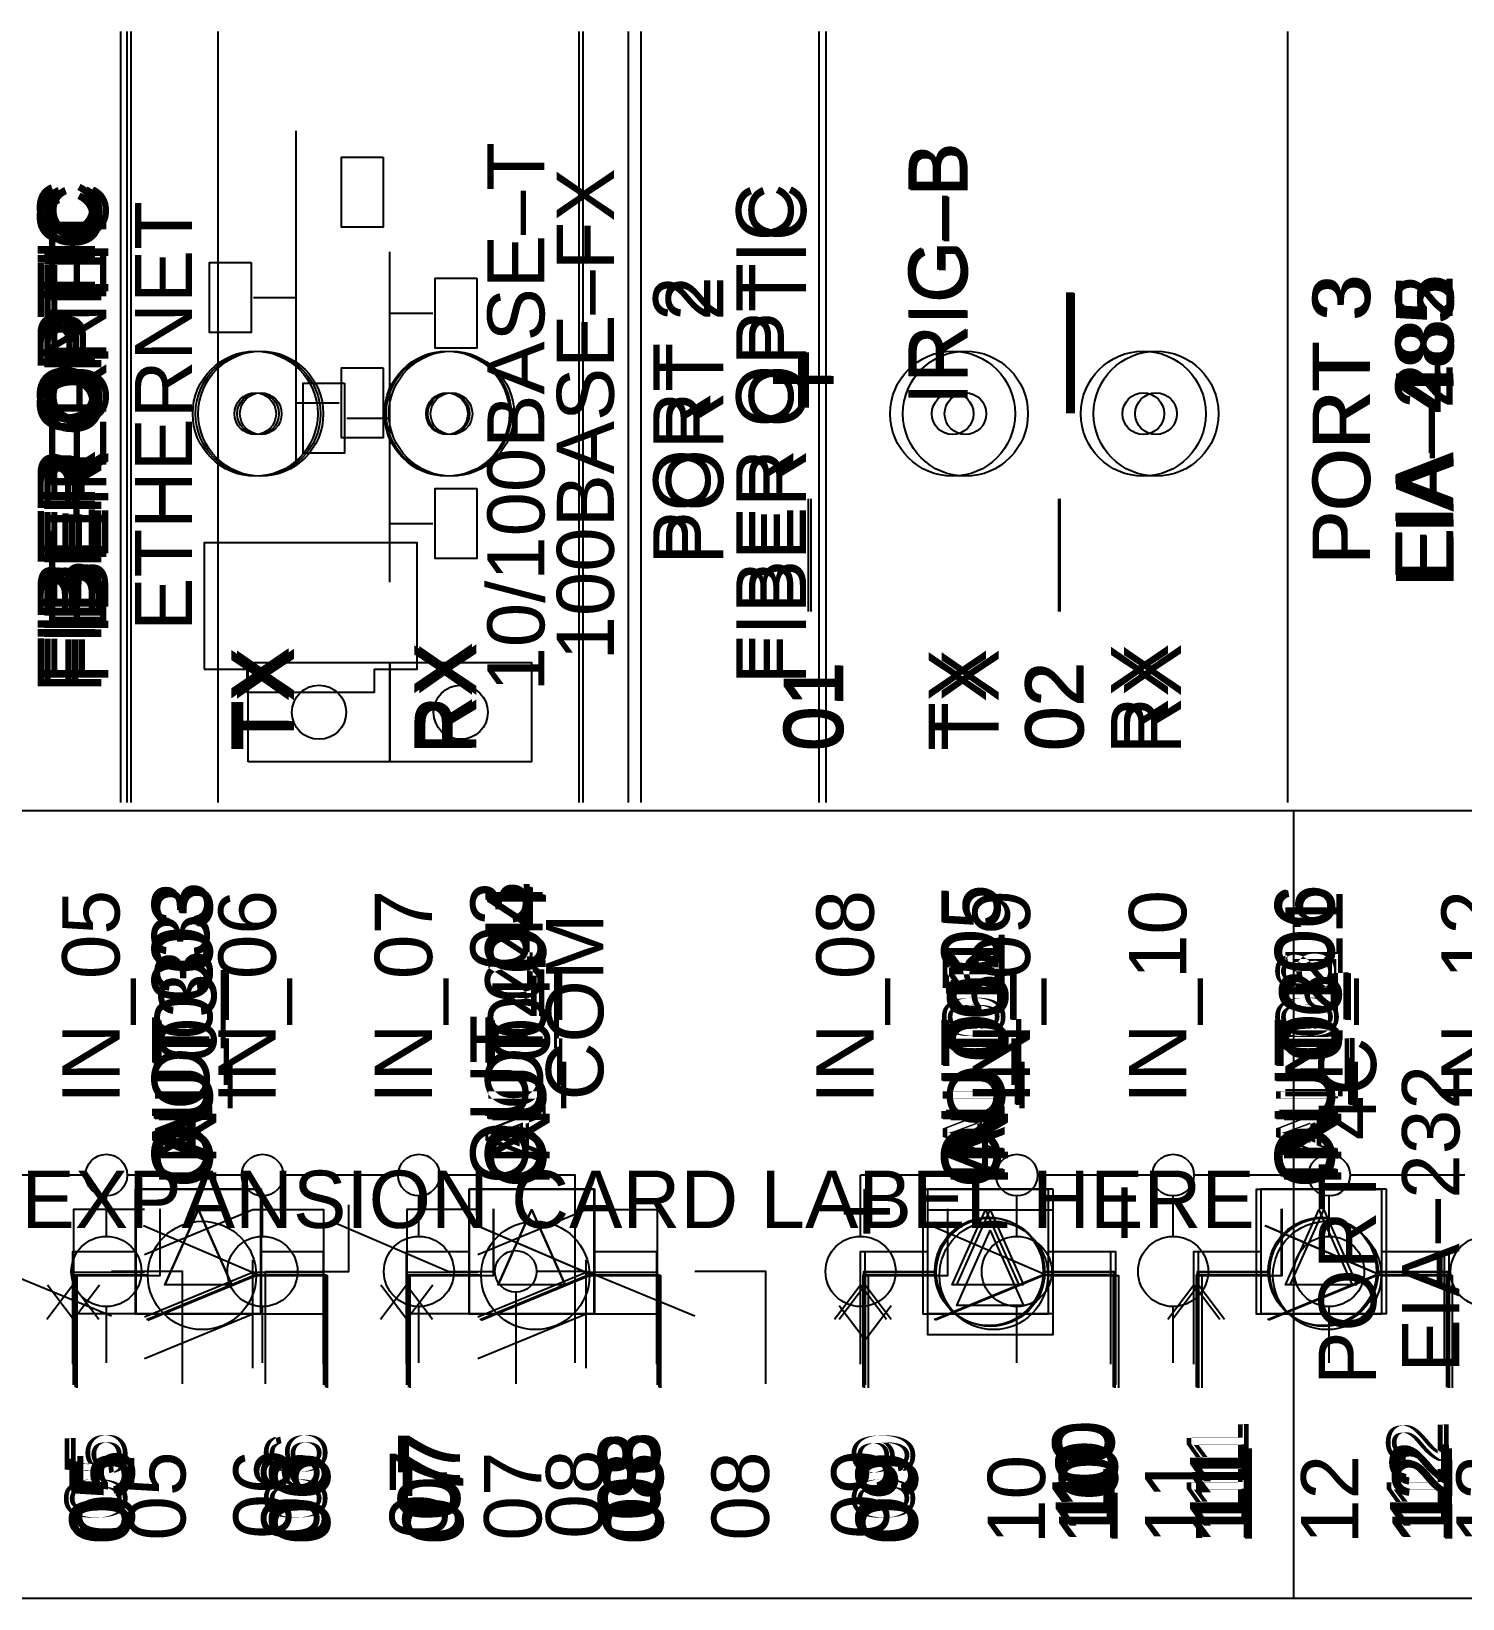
# Model space of a CAD drawing. Extents: x 0.5 to 35.5, y 0.5 to 23.5.
# Drawn here: x 23.239 to 24.956, y 9.678 to 11.558 of the extents above; entities that cross this region are included whole.
import ezdxf

# ---------------------------------------------------------------- set-up
doc = ezdxf.new("R2010")
doc.units = 0
doc.header["$MEASUREMENT"] = 0
for name, color, linetype in [('1_01__0-__NO_ETH__EIA-232', 7, 'CONTINUOUS'), ('1_02__1-__NO_ETH__EIA-485', 7, 'CONTINUOUS'), ('1_03__2-___1__10-100BASE-T', 7, 'CONTINUOUS'), ('1_04__3-___1__10-100BASE-T', 7, 'CONTINUOUS'), ('1_05__4-___1__100BASE-FX_M', 7, 'CONTINUOUS'), ('1_06__6-___2__10-100BASE-T', 7, 'CONTINUOUS'), ('1_07__8-___2__100BASE-FX_M', 7, 'CONTINUOUS'), ('2_01__0-__EMPTY', 7, 'CONTINUOUS'), ('2_02__A0__SERIAL_COMMUNICA', 7, 'CONTINUOUS'), ('2_03__B-___3__DI___4__DO__', 7, 'CONTINUOUS'), ('2_04__1-___4__DI___4__DO__', 7, 'CONTINUOUS'), ('2_05__C-___4__DI___4__DO__', 7, 'CONTINUOUS'), ('2_06__D-___4__DI___3__DO__', 7, 'CONTINUOUS'), ('2_07__2A___8__FORM_A_DO', 7, 'CONTINUOUS'), ('2_08__2B___8__FORM_B_DO', 7, 'CONTINUOUS'), ('2_09__2C___8__DO__6__FORM_', 7, 'CONTINUOUS'), ('2_10__2D___8__DO__2__FORM_', 7, 'CONTINUOUS'), ('2_11__2G___8__DO__4__FORM_', 7, 'CONTINUOUS'), ('2_12__3-___8__DI', 7, 'CONTINUOUS'), ('2_13__4-___14__DI', 7, 'CONTINUOUS'), ('2_14__5-___8__AI', 7, 'CONTINUOUS'), ('2_15__6-___4__AI____4__AO', 7, 'CONTINUOUS'), ('6_00______DWG_', 7, 'CONTINUOUS')]:
    doc.layers.add(name, color=color, linetype=linetype)
doc.styles.add('ARIAL', font='arial.ttf')

msp = doc.modelspace()

# ---------------------------------------------------------------- linework, layer by layer
at = {"layer": '1_01__0-__NO_ETH__EIA-232'}
for points in [[(23.3538, 10.6328), (23.3538, 11.5578)], [(23.9008, 10.6328), (23.9008, 11.5578)], [(24.7463, 10.6328), (24.7463, 11.5578)], [(24.1744, 10.8619), (24.1744, 10.9969)], [(24.4727, 10.9969), (24.4727, 10.8619)]]:
    msp.add_lwpolyline(points, dxfattribs=at)
for centre, radius in [((23.5141, 11.0992), 0.075), ((23.7429, 11.0992), 0.075), ((23.5141, 11.0992), 0.025), ((23.7429, 11.0992), 0.025)]:
    msp.add_circle(centre, radius, dxfattribs=at)
at = {"layer": '1_02__1-__NO_ETH__EIA-485'}
for points in [[(23.3462, 10.6328), (23.3462, 11.5578)], [(23.8962, 10.6328), (23.8962, 11.5578)], [(24.7463, 10.6328), (24.7463, 11.5578)], [(24.1713, 10.8619), (24.1713, 10.9969)], [(24.4712, 10.9969), (24.4712, 10.8619)]]:
    msp.add_lwpolyline(points, dxfattribs=at)
for centre, radius in [((23.5108, 11.0992), 0.075), ((23.7395, 11.0992), 0.075), ((23.5108, 11.0992), 0.025), ((23.7395, 11.0992), 0.025)]:
    msp.add_circle(centre, radius, dxfattribs=at)
at = {"layer": '1_03__2-___1__10-100BASE-T'}
for points in [[(23.3538, 10.6328), (23.3538, 11.5578)], [(23.9008, 10.6328), (23.9008, 11.5578)], [(24.7463, 10.6328), (24.7463, 11.5578)], [(24.1744, 10.8619), (24.1744, 10.9969)], [(24.4728, 10.9969), (24.4728, 10.8619)]]:
    msp.add_lwpolyline(points, dxfattribs=at)
for centre, radius in [((23.5141, 11.0992), 0.075), ((23.7429, 11.0992), 0.075), ((23.5141, 11.0992), 0.025), ((23.7429, 11.0992), 0.025)]:
    msp.add_circle(centre, radius, dxfattribs=at)
at = {"layer": '1_04__3-___1__10-100BASE-T'}
for points in [[(23.3462, 10.6328), (23.3462, 11.5578)], [(23.8962, 10.6328), (23.8962, 11.5578)], [(24.7463, 10.6328), (24.7463, 11.5578)], [(24.1713, 10.8619), (24.1713, 10.9969)], [(24.4712, 10.9969), (24.4712, 10.8619)]]:
    msp.add_lwpolyline(points, dxfattribs=at)
for centre, radius in [((23.5074, 11.0992), 0.075), ((23.7374, 11.0992), 0.075), ((23.5074, 11.0992), 0.025), ((23.7374, 11.0992), 0.025)]:
    msp.add_circle(centre, radius, dxfattribs=at)
at = {"layer": '1_05__4-___1__100BASE-FX_M'}
for points in [[(23.9706, 10.6328), (23.9706, 11.5578)], [(24.1924, 10.6328), (24.1924, 11.5578)], [(24.7463, 10.6328), (24.7463, 11.5578)]]:
    msp.add_lwpolyline(points, dxfattribs=at)
for centre, radius in [((24.3596, 11.0992), 0.075), ((24.5883, 11.0992), 0.075), ((24.3596, 11.0992), 0.025), ((24.5883, 11.0992), 0.025)]:
    msp.add_circle(centre, radius, dxfattribs=at)
at = {"layer": '1_06__6-___2__10-100BASE-T'}
for points in [[(23.3585, 10.6328), (23.3585, 11.5578)], [(23.9552, 10.6328), (23.9552, 11.5578)], [(24.1839, 10.6328), (24.1839, 11.5578)], [(24.7463, 10.6328), (24.7463, 11.5578)], [(23.5567, 11.0422), (23.5567, 11.2391), (23.5567, 11.4384)], [(23.661, 11.4068), (23.661, 11.3229), (23.6111, 11.3229), (23.6111, 11.4068), (23.661, 11.4068)], [(23.5024, 11.2806), (23.5024, 11.1966), (23.4525, 11.1966), (23.4525, 11.2806), (23.5024, 11.2806)], [(23.5052, 11.2386), (23.5567, 11.2386)], [(23.661, 11.1544), (23.661, 11.0704), (23.6111, 11.0704), (23.6111, 11.1544), (23.661, 11.1544)], [(23.5567, 11.1124), (23.6083, 11.1124)], [(23.4461, 10.7926), (23.4973, 10.7926), (23.4973, 10.765), (23.6507, 10.765), (23.6507, 10.7926), (23.7019, 10.7926), (23.7019, 10.9442), (23.4461, 10.9442), (23.4461, 10.7926)]]:
    msp.add_lwpolyline(points, dxfattribs=at)
for centre, radius in [((24.3442, 11.0992), 0.075), ((24.573, 11.0992), 0.075), ((24.3442, 11.0992), 0.025), ((24.573, 11.0992), 0.025)]:
    msp.add_circle(centre, radius, dxfattribs=at)
at = {"layer": '1_07__8-___2__100BASE-FX_M'}
for points in [[(23.4628, 10.6328), (23.4628, 11.5578)], [(23.9705, 10.6328), (23.9705, 11.5578)], [(24.1923, 10.6328), (24.1923, 11.5578)], [(24.7463, 10.6328), (24.7463, 11.5578)], [(23.669, 10.8972), (23.669, 11.0942), (23.669, 11.2935)], [(23.7733, 11.2619), (23.7733, 11.1779), (23.7234, 11.1779), (23.7234, 11.2619), (23.7733, 11.2619)], [(23.669, 11.2199), (23.7206, 11.2199)], [(23.6147, 11.1357), (23.6147, 11.0517), (23.5648, 11.0517), (23.5648, 11.1357), (23.6147, 11.1357)], [(23.6175, 11.0937), (23.669, 11.0937)], [(23.7733, 11.0095), (23.7733, 10.9254), (23.7234, 10.9254), (23.7234, 11.0095), (23.7733, 11.0095)], [(23.669, 10.9675), (23.7206, 10.9675)], [(23.499, 10.6817), (23.499, 10.8007), (23.839, 10.8007), (23.839, 10.6817), (23.499, 10.6817)], [(23.669, 10.6817), (23.669, 10.8007)], [(23.669, 10.8007), (23.669, 10.6817)]]:
    msp.add_lwpolyline(points, dxfattribs=at)
for centre, radius in [((24.3596, 11.0992), 0.075), ((24.5883, 11.0992), 0.075), ((24.3596, 11.0992), 0.025), ((24.5883, 11.0992), 0.025), ((23.584, 10.7411), 0.0325), ((23.754, 10.7411), 0.0325)]:
    msp.add_circle(centre, radius, dxfattribs=at)
at = {"layer": '2_02__A0__SERIAL_COMMUNICA'}
msp.add_lwpolyline([(24.7535, 9.6778), (24.7535, 10.6229)], dxfattribs=at)
at = {"layer": '2_03__B-___3__DI___4__DO__'}
for points in [[(24.4644, 10.1444), (24.4644, 9.9944), (24.3145, 9.9944), (24.3145, 10.1444), (24.4644, 10.1444)], [(24.4294, 10.0294), (24.3494, 10.0294), (24.3894, 10.1194), (24.4294, 10.0294)], [(23.2895, 9.9344), (23.2895, 10.0694), (23.3745, 10.0694)], [(23.3746, 10.0157), (23.5046, 10.0694), (23.5895, 10.0694), (23.5895, 9.9344)], [(23.6894, 9.9344), (23.6894, 10.0694), (23.7745, 10.0694)], [(23.7746, 10.0157), (23.9045, 10.0694), (23.9895, 10.0694), (23.9895, 9.9344)], [(24.2394, 9.9344), (24.2394, 10.0694), (24.3144, 10.0694)], [(24.4645, 10.0694), (24.5396, 10.0694), (24.5396, 9.9344)], [(24.6397, 9.9344), (24.6396, 10.0694), (24.7246, 10.0694)], [(24.8546, 10.0694), (24.9396, 10.0694), (24.9396, 9.9344)], [(24.2082, 10.0294), (24.2394, 9.9882), (24.2706, 10.0294)]]:
    msp.add_lwpolyline(points, dxfattribs=at)
msp.add_circle((24.7897, 10.0694), 0.065, dxfattribs=at)
at = {"layer": '2_04__1-___4__DI___4__DO__'}
for points in [[(23.2895, 9.9344), (23.2895, 10.0694), (23.3745, 10.0694)], [(23.3746, 10.0157), (23.5046, 10.0694), (23.5895, 10.0694), (23.5895, 9.9344)], [(23.6894, 9.9344), (23.6894, 10.0694), (23.7745, 10.0694)], [(23.7746, 10.0157), (23.9045, 10.0694), (23.9895, 10.0694), (23.9895, 9.9344)], [(24.2396, 9.9344), (24.2395, 10.0694), (24.3246, 10.0694)], [(24.4546, 10.0694), (24.5396, 10.0694), (24.5396, 9.9344)], [(24.6397, 9.9344), (24.6396, 10.0694), (24.7246, 10.0694)], [(24.8546, 10.0694), (24.9396, 10.0694), (24.9396, 9.9344)]]:
    msp.add_lwpolyline(points, dxfattribs=at)
for centre in [(24.3896, 10.0694), (24.7896, 10.0694)]:
    msp.add_circle(centre, 0.065, dxfattribs=at)
at = {"layer": '2_05__C-___4__DI___4__DO__'}
for points in [[(23.3745, 10.1445), (23.2894, 10.1445), (23.2894, 9.9344)], [(23.3746, 10.0908), (23.5046, 10.1445), (23.5895, 10.1445), (23.5895, 10.0194)], [(23.7745, 10.1445), (23.6894, 10.1445), (23.6894, 9.9344)], [(23.7746, 10.0908), (23.9045, 10.1445), (23.9895, 10.1445), (23.9895, 10.0194)], [(23.5045, 9.9544), (23.5045, 10.0844)], [(23.9045, 9.9544), (23.9045, 10.0844)], [(24.2396, 9.9345), (24.2395, 10.0695), (24.3246, 10.0695)], [(24.4546, 10.0695), (24.5396, 10.0695), (24.5396, 9.9345)], [(24.6397, 9.9345), (24.6396, 10.0695), (24.7246, 10.0695)], [(24.8546, 10.0695), (24.9396, 10.0695), (24.9396, 9.9345)], [(23.3745, 10.0194), (23.2894, 10.0194)], [(23.3746, 9.9658), (23.5046, 10.0194), (23.5895, 10.0194), (23.5895, 9.9344)], [(23.7745, 10.0194), (23.6894, 10.0194)], [(23.7746, 9.9658), (23.9045, 10.0194), (23.9895, 10.0194), (23.9895, 9.9344)]]:
    msp.add_lwpolyline(points, dxfattribs=at)
for centre in [(24.3896, 10.0695), (24.7897, 10.0695)]:
    msp.add_circle(centre, 0.065, dxfattribs=at)
at = {"layer": '2_06__D-___4__DI___3__DO__'}
for points in [[(23.5198, 9.9353), (23.5198, 10.0703), (23.6199, 10.0703), (23.6199, 10.0703), (23.6199, 10.1503)], [(23.5999, 10.1303), (23.7399, 10.0703), (23.795, 10.0703)], [(23.3348, 10.0166), (23.2049, 10.0703), (23.1449, 10.0703)], [(23.42, 9.9353), (23.42, 10.0703), (23.3349, 10.0703)], [(24.0349, 10.0166), (23.9049, 10.0703), (23.8449, 10.0703)], [(24.1201, 9.9353), (24.1201, 10.0703), (24.035, 10.0703)], [(24.2379, 9.9353), (24.2378, 10.0703), (24.3228, 10.0703)], [(24.4529, 10.0703), (24.5378, 10.0703), (24.5378, 9.9353)], [(24.6379, 9.9353), (24.6379, 10.0703), (24.7229, 10.0703)], [(24.8529, 10.0703), (24.9379, 10.0703), (24.9379, 9.9353)], [(23.82, 10.0453), (23.82, 9.9353)]]:
    msp.add_lwpolyline(points, dxfattribs=at)
for centre, radius in [((24.3878, 10.0703), 0.065), ((24.7879, 10.0703), 0.065), ((23.82, 10.0703), 0.025)]:
    msp.add_circle(centre, radius, dxfattribs=at)
at = {"layer": '2_07__2A___8__FORM_A_DO'}
for points in [[(23.2917, 9.9315), (23.2917, 10.0664), (23.3768, 10.0664)], [(23.3769, 10.0128), (23.5068, 10.0664), (23.5918, 10.0664), (23.5918, 9.9315)], [(23.6917, 9.9315), (23.6917, 10.0664), (23.7768, 10.0664)], [(23.7768, 10.0128), (23.9068, 10.0664), (23.9918, 10.0664), (23.9918, 9.9315)], [(24.2369, 9.9315), (24.2369, 10.0664), (24.322, 10.0664)], [(24.322, 10.0128), (24.452, 10.0664), (24.537, 10.0664), (24.537, 9.9315)], [(24.6368, 9.9315), (24.6368, 10.0664), (24.7219, 10.0664)], [(24.722, 10.0128), (24.852, 10.0664), (24.9369, 10.0664), (24.9369, 9.9315)]]:
    msp.add_lwpolyline(points, dxfattribs=at)
at = {"layer": '2_08__2B___8__FORM_B_DO'}
for points in [[(23.2934, 9.9305), (23.2934, 10.0656), (23.2934, 10.0656), (23.3934, 10.0656), (23.3934, 10.1456)], [(23.6933, 9.9305), (23.6933, 10.0656), (23.6933, 10.0656), (23.7933, 10.0656), (23.7933, 10.1456)], [(24.2386, 9.9305), (24.2386, 10.0656), (24.2386, 10.0656), (24.3386, 10.0656), (24.3386, 10.1456)], [(24.6398, 9.9305), (24.6398, 10.0656), (24.6398, 10.0656), (24.7398, 10.0656), (24.7398, 10.1456)], [(23.3735, 10.1256), (23.5135, 10.0656), (23.5935, 10.0656), (23.5935, 9.9306)], [(23.7733, 10.1256), (23.9133, 10.0656), (23.9934, 10.0656), (23.9934, 9.9306)], [(24.3186, 10.1256), (24.4586, 10.0656), (24.5387, 10.0656), (24.5387, 9.9306)], [(24.7198, 10.1256), (24.8598, 10.0656), (24.9399, 10.0656), (24.9399, 9.9306)]]:
    msp.add_lwpolyline(points, dxfattribs=at)
at = {"layer": '2_09__2C___8__DO__6__FORM_'}
for points in [[(23.2934, 9.9308), (23.2934, 10.0658), (23.3785, 10.0658)], [(23.3785, 10.0121), (23.5085, 10.0658), (23.5935, 10.0658), (23.5935, 9.9308)], [(23.6933, 9.9308), (23.6933, 10.0658), (23.7784, 10.0658)], [(23.7785, 10.0121), (23.9085, 10.0658), (23.9934, 10.0658), (23.9934, 9.9308)], [(24.2385, 9.9308), (24.2385, 10.0658), (24.3236, 10.0658)], [(24.3237, 10.0121), (24.4536, 10.0658), (24.5386, 10.0658), (24.5386, 9.9308)], [(24.6385, 9.9308), (24.6385, 10.0658), (24.7236, 10.0658)], [(24.7236, 10.0121), (24.8536, 10.0658), (24.9386, 10.0658), (24.9386, 9.9308)]]:
    msp.add_lwpolyline(points, dxfattribs=at)
at = {"layer": '2_10__2D___8__DO__2__FORM_'}
for points in [[(23.2934, 9.9305), (23.2934, 10.0655), (23.2934, 10.0655), (23.3934, 10.0655), (23.3935, 10.1455)], [(23.6935, 9.9305), (23.6935, 10.0655), (23.6935, 10.0655), (23.7935, 10.0655), (23.7935, 10.1455)], [(24.2386, 9.9305), (24.2386, 10.0655), (24.2386, 10.0655), (24.3386, 10.0655), (24.3386, 10.1455)], [(24.6386, 9.9305), (24.6386, 10.0655), (24.6386, 10.0655), (24.7387, 10.0655), (24.7387, 10.1455)], [(23.3735, 10.1255), (23.5135, 10.0655), (23.5935, 10.0655), (23.5935, 9.9305)], [(23.7735, 10.1255), (23.9135, 10.0655), (23.9936, 10.0655), (23.9936, 9.9305)], [(24.3186, 10.1255), (24.4586, 10.0655), (24.5387, 10.0655), (24.5387, 9.9305)], [(24.7187, 10.1255), (24.8587, 10.0655), (24.9387, 10.0655), (24.9387, 9.9305)]]:
    msp.add_lwpolyline(points, dxfattribs=at)
at = {"layer": '2_11__2G___8__DO__4__FORM_'}
for points in [[(24.2386, 9.9305), (24.2386, 10.0655), (24.2386, 10.0655), (24.3386, 10.0655), (24.3386, 10.1455)], [(24.6386, 9.9305), (24.6386, 10.0655), (24.6386, 10.0655), (24.7387, 10.0655), (24.7387, 10.1455)], [(24.3186, 10.1255), (24.4586, 10.0655), (24.5387, 10.0655), (24.5387, 9.9305)], [(24.7187, 10.1255), (24.8587, 10.0655), (24.9387, 10.0655), (24.9387, 9.9305)], [(23.2934, 9.9305), (23.2934, 10.0655), (23.3785, 10.0655)], [(23.3786, 10.0118), (23.5085, 10.0655), (23.5935, 10.0655), (23.5935, 9.9305)], [(23.6934, 9.9305), (23.6934, 10.0655), (23.7785, 10.0655)], [(23.7785, 10.0118), (23.9085, 10.0655), (23.9935, 10.0655), (23.9935, 9.9305)]]:
    msp.add_lwpolyline(points, dxfattribs=at)
at = {"layer": '2_12__3-___8__DI'}
for points in [[(23.2936, 9.9305), (23.2936, 10.0655), (23.3786, 10.0655)], [(23.5086, 10.0655), (23.5936, 10.0655), (23.5936, 9.9305)], [(23.6935, 9.9305), (23.6934, 10.0655), (23.7784, 10.0655)], [(23.9085, 10.0655), (23.9934, 10.0655), (23.9934, 9.9305)], [(24.2434, 9.9305), (24.2434, 10.0655), (24.3284, 10.0655)], [(24.4584, 10.0655), (24.5434, 10.0655), (24.5434, 9.9305)], [(24.6435, 9.9305), (24.6435, 10.0655), (24.7285, 10.0655)], [(24.8585, 10.0655), (24.9435, 10.0655), (24.9435, 9.9305)]]:
    msp.add_lwpolyline(points, dxfattribs=at)
for centre in [(23.4436, 10.0655), (23.8435, 10.0655), (24.3934, 10.0655), (24.7935, 10.0655)]:
    msp.add_circle(centre, 0.065, dxfattribs=at)
at = {"layer": '2_13__4-___14__DI'}
for points in [[(23.3038, 10.1858), (23.1661, 10.1858)], [(23.4911, 10.1858), (23.3538, 10.1858)], [(23.6788, 10.1858), (23.5411, 10.1858)], [(23.8914, 9.9608), (23.8914, 10.1858), (23.7288, 10.1858)], [(24.2337, 10.1124), (24.2337, 10.1858)], [(24.3962, 10.1858), (24.2337, 10.1858)], [(24.5838, 10.1858), (24.4462, 10.1858)], [(24.7711, 10.1858), (24.6338, 10.1858)], [(24.9588, 10.1858), (24.8211, 10.1858)], [(23.3288, 10.1124), (23.3288, 10.1608)], [(23.5161, 10.1124), (23.5161, 10.1608)], [(23.7038, 10.1124), (23.7038, 10.1608)], [(24.4212, 10.1124), (24.4212, 10.1608)], [(24.6088, 10.1124), (24.6088, 10.1608)], [(24.7961, 10.1124), (24.7961, 10.1608)], [(23.3288, 9.9608), (23.3288, 10.0282)], [(23.5161, 9.9608), (23.5161, 10.0282)], [(23.7038, 9.9608), (23.7038, 10.0282)], [(24.2337, 9.9608), (24.2338, 10.0282)], [(24.4212, 9.9608), (24.4212, 10.0282)], [(24.6088, 9.9608), (24.6088, 10.0282)], [(24.7961, 9.9608), (24.7961, 10.0282)]]:
    msp.add_lwpolyline(points, dxfattribs=at)
for centre, radius in [((23.3288, 10.1858), 0.025), ((23.5161, 10.1858), 0.025), ((23.7038, 10.1858), 0.025), ((24.4212, 10.1858), 0.025), ((24.6088, 10.1858), 0.025), ((24.7961, 10.1858), 0.025), ((23.3288, 10.0703), 0.0421), ((23.5161, 10.0703), 0.0421), ((23.7038, 10.0703), 0.0421), ((24.2338, 10.0703), 0.0421), ((24.4212, 10.0703), 0.0421), ((24.6088, 10.0703), 0.0421), ((24.7961, 10.0703), 0.0421), ((24.9838, 10.0703), 0.0421)]:
    msp.add_circle(centre, radius, dxfattribs=at)
at = {"layer": '2_14__5-___8__AI'}
for points in [[(23.5138, 10.1691), (23.5138, 10.0191), (23.3638, 10.0191), (23.3638, 10.1691), (23.5138, 10.1691)], [(23.9138, 10.1691), (23.9138, 10.0191), (23.7639, 10.0191), (23.7639, 10.1691), (23.9138, 10.1691)], [(24.4587, 10.1691), (24.4587, 10.0191), (24.3087, 10.0191), (24.3087, 10.1691), (24.4587, 10.1691)], [(24.8588, 10.1691), (24.8588, 10.0191), (24.7088, 10.0191), (24.7088, 10.1691), (24.8588, 10.1691)], [(23.4788, 10.0541), (23.3988, 10.0541), (23.4388, 10.1441), (23.4788, 10.0541)], [(23.8788, 10.0541), (23.7988, 10.0541), (23.8388, 10.1441), (23.8788, 10.0541)], [(24.4237, 10.0541), (24.3437, 10.0541), (24.3837, 10.1441), (24.4237, 10.0541)], [(24.8238, 10.0541), (24.7438, 10.0541), (24.7838, 10.1441), (24.8238, 10.0541)], [(23.2887, 9.9591), (23.2887, 10.0941), (23.3638, 10.0941)], [(23.5138, 10.0941), (23.5889, 10.0941), (23.5889, 9.9591)], [(23.6888, 9.9591), (23.6888, 10.0941), (23.7638, 10.0941)], [(23.9139, 10.0941), (23.989, 10.0941), (23.989, 9.9591)], [(24.2337, 9.9591), (24.2337, 10.0941), (24.3087, 10.0941)], [(24.4587, 10.0941), (24.5338, 10.0941), (24.5338, 9.9591)], [(24.6337, 9.9591), (24.6337, 10.0941), (24.7088, 10.0941)], [(24.8588, 10.0941), (24.9339, 10.0941), (24.9339, 9.9591)], [(23.2575, 10.0129), (23.2887, 10.0541), (23.3199, 10.0129)], [(23.6576, 10.0129), (23.6888, 10.0541), (23.72, 10.0129)], [(24.2025, 10.0129), (24.2337, 10.0541), (24.2649, 10.0129)], [(24.6025, 10.0129), (24.6337, 10.0541), (24.6649, 10.0129)]]:
    msp.add_lwpolyline(points, dxfattribs=at)
at = {"layer": '2_15__6-___4__AI____4__AO'}
for points in [[(23.5144, 10.1694), (23.5144, 10.0194), (23.3644, 10.0194), (23.3644, 10.1694), (23.5144, 10.1694)], [(23.9144, 10.1694), (23.9144, 10.0194), (23.7645, 10.0194), (23.7645, 10.1694), (23.9144, 10.1694)], [(24.4644, 10.1694), (24.4644, 10.0194), (24.3144, 10.0194), (24.3144, 10.1694), (24.4644, 10.1694)], [(24.8645, 10.1694), (24.8645, 10.0194), (24.7145, 10.0194), (24.7145, 10.1694), (24.8645, 10.1694)], [(23.4794, 10.0544), (23.3994, 10.0544), (23.4394, 10.1444), (23.4794, 10.0544)], [(23.8794, 10.0544), (23.7994, 10.0544), (23.8394, 10.1444), (23.8794, 10.0544)], [(24.4294, 10.0544), (24.3494, 10.0544), (24.3894, 10.1444), (24.4294, 10.0544)], [(24.8294, 10.0544), (24.7494, 10.0544), (24.7895, 10.1444), (24.8294, 10.0544)], [(23.2893, 9.9594), (23.2893, 10.0944), (23.3644, 10.0944)], [(23.5144, 10.0944), (23.5895, 10.0944), (23.5895, 9.9594)], [(23.6894, 9.9594), (23.6894, 10.0944), (23.7644, 10.0944)], [(23.9145, 10.0944), (23.9896, 10.0944), (23.9896, 9.9594)], [(24.2394, 9.9594), (24.2394, 10.0944), (24.3144, 10.0944)], [(24.4644, 10.0944), (24.5395, 10.0944), (24.5395, 9.9594)], [(24.6394, 9.9594), (24.6394, 10.0944), (24.7145, 10.0944)], [(24.8645, 10.0944), (24.9396, 10.0944), (24.9396, 9.9594)], [(23.2581, 10.0544), (23.2893, 10.0132), (23.3205, 10.0544)], [(23.6582, 10.0544), (23.6894, 10.0132), (23.7206, 10.0544)], [(24.2082, 10.0132), (24.2394, 10.0544), (24.2706, 10.0132)], [(24.6082, 10.0132), (24.6394, 10.0544), (24.6706, 10.0132)]]:
    msp.add_lwpolyline(points, dxfattribs=at)
at = {"layer": '6_00______DWG_'}
for points in [[(25.9837, 10.6228), (22.1138, 10.6228)], [(25.9837, 9.6778), (22.1138, 9.6778)]]:
    msp.add_lwpolyline(points, dxfattribs=at)

# ---------------------------------------------------------------- texts
at = {"layer": '1_01__0-__NO_ETH__EIA-232', "style": 'ARIAL'}
for s, height, p in [('IRIG–B', 0.06846, (24.3621, 11.1097)), ('FIBER OPTIC', 0.068457, (23.3228, 10.7643)), ('—', 0.0978, (24.5223, 11.1074)), ('PORT 3', 0.06846, (24.8445, 10.918)), ('EIA–232', 0.06846, (24.944, 10.8979)), ('+', 0.0978, (24.214, 11.0997)), ('TX', 0.06846, (23.5539, 10.697)), ('RX', 0.06846, (23.7726, 10.6917)), ('01', 0.06846, (24.213, 10.6953)), ('02', 0.06846, (24.5014, 10.6953))]:
    msp.add_text(s, height=height, rotation=90, dxfattribs=at).set_placement(p)
at = {"layer": '1_02__1-__NO_ETH__EIA-485', "style": 'ARIAL'}
for s, height, p in [('IRIG–B', 0.06883, (24.36, 11.1097)), ('FIBER OPTIC', 0.068833, (23.315, 10.7643)), ('EIA–485', 0.06883, (24.9451, 10.8978)), ('—', 0.0983, (24.5211, 11.1074)), ('PORT 3', 0.06883, (24.8451, 10.918)), ('+', 0.0983, (24.2111, 11.0997)), ('TX', 0.06883, (23.5474, 10.697)), ('RX', 0.06883, (23.7673, 10.6917)), ('01', 0.06883, (24.2101, 10.6952)), ('02', 0.06883, (24.5001, 10.6952))]:
    msp.add_text(s, height=height, rotation=90, dxfattribs=at).set_placement(p)
at = {"layer": '1_03__2-___1__10-100BASE-T', "style": 'ARIAL'}
for s, height, p in [('IRIG–B', 0.06846, (24.3622, 11.1095)), ('FIBER OPTIC', 0.068457, (23.3229, 10.7749)), ('PORT 3', 0.06846, (24.8447, 10.9194)), ('EIA–232', 0.06846, (24.9441, 10.899)), ('+', 0.0978, (24.214, 11.0998)), ('–', 0.0978, (24.5223, 11.0996)), ('TX', 0.06846, (23.554, 10.6948)), ('RX', 0.06846, (23.7727, 10.6906)), ('01', 0.06846, (24.2131, 10.694)), ('02', 0.06846, (24.5015, 10.694))]:
    msp.add_text(s, height=height, rotation=90, dxfattribs=at).set_placement(p)
at = {"layer": '1_04__3-___1__10-100BASE-T', "style": 'ARIAL'}
for s, height, p in [('IRIG–B', 0.06883, (24.3601, 11.1095)), ('FIBER OPTIC', 0.068833, (23.315, 10.7749)), ('PORT 3', 0.06883, (24.8452, 10.9194)), ('EIA–485', 0.06883, (24.9452, 10.8907)), ('+', 0.0983, (24.2111, 11.0998)), ('–', 0.0983, (24.5211, 11.0996)), ('TX', 0.06883, (23.5474, 10.6947)), ('RX', 0.06883, (23.7673, 10.6905)), ('01', 0.06883, (24.2101, 10.694)), ('02', 0.06883, (24.5002, 10.694))]:
    msp.add_text(s, height=height, rotation=90, dxfattribs=at).set_placement(p)
at = {"layer": '1_05__4-___1__100BASE-FX_M', "style": 'ARIAL'}
for s, height, p in [('FIBER OPTIC', 0.068457, (24.1684, 10.7749)), ('PORT 2', 0.06846, (24.0689, 10.9184)), ('PORT 3', 0.06846, (24.8447, 10.9194)), ('EIA–232', 0.06846, (24.9441, 10.899)), ('TX', 0.06846, (24.3995, 10.6948)), ('RX', 0.06846, (24.6182, 10.6906))]:
    msp.add_text(s, height=height, rotation=90, dxfattribs=at).set_placement(p)
at = {"layer": '1_06__6-___2__10-100BASE-T', "style": 'ARIAL'}
for s, height, p in [('10/100BASE–T', 0.068457, (23.8544, 10.7659)), ('FIBER OPTIC', 0.068457, (24.153, 10.7749)), ('ETHERNET', 0.06846, (23.3286, 10.8388)), ('PORT 2', 0.06846, (24.0535, 10.9184)), ('PORT 3', 0.06846, (24.8447, 10.9194)), ('EIA–232', 0.06846, (24.9441, 10.899)), ('TX', 0.06846, (24.3841, 10.6948)), ('RX', 0.06846, (24.6028, 10.6906))]:
    msp.add_text(s, height=height, rotation=90, dxfattribs=at).set_placement(p)
at = {"layer": '1_07__8-___2__100BASE-FX_M', "style": 'ARIAL'}
for s, height, p in [('100BASE–FX', 0.06846, (23.9377, 10.8033)), ('FIBER OPTIC', 0.068457, (23.331, 10.7749)), ('FIBER OPTIC', 0.068457, (24.1683, 10.7749)), ('ETHERNET', 0.06846, (23.4315, 10.8388)), ('PORT 2', 0.06846, (24.0688, 10.9184)), ('PORT 3', 0.06846, (24.8447, 10.9194)), ('EIA–232', 0.06846, (24.9441, 10.899)), ('TX', 0.06846, (24.3994, 10.6948)), ('RX', 0.06846, (24.6181, 10.6906))]:
    msp.add_text(s, height=height, rotation=90, dxfattribs=at).set_placement(p)
at = {"layer": '2_01__0-__EMPTY', "style": 'ARIAL'}
msp.add_text('PLACE EXPANSION CARD LABEL HERE', height=0.068833, dxfattribs=at).set_placement((22.8847, 10.1224))
at = {"layer": '2_02__A0__SERIAL_COMMUNICA', "style": 'ARIAL'}
for s, p in [('PORT 4C', (24.8523, 9.9341)), ('EIA–232', (24.9523, 9.949))]:
    msp.add_text(s, height=0.06883, rotation=90, dxfattribs=at).set_placement(p)
at = {"layer": '2_03__B-___3__DI___4__DO__', "style": 'ARIAL'}
for s, height, p in [('OUT_03', 0.06883, (23.4522, 10.1744)), ('OUT_04', 0.06883, (23.8522, 10.1744)), ('AO_01', 0.06883, (24.4068, 10.1798)), ('IN_01', 0.06883, (24.8068, 10.1753)), ('–', 0.0787, (24.5793, 10.1103)), ('+', 0.0787, (24.2793, 10.1104)), ('10', 0.06883, (24.5385, 9.7599)), ('11', 0.06883, (24.6996, 9.7599)), ('12', 0.06883, (24.9396, 9.7599)), ('05', 0.06883, (23.3533, 9.7465)), ('06', 0.06883, (23.5932, 9.7465)), ('07', 0.06883, (23.7531, 9.7465)), ('08', 0.06883, (23.9932, 9.7465)), ('09', 0.06883, (24.2984, 9.7465))]:
    msp.add_text(s, height=height, rotation=90, dxfattribs=at).set_placement(p)
at = {"layer": '2_04__1-___4__DI___4__DO__', "style": 'ARIAL'}
for s, p in [('OUT_03', (23.4522, 10.1744)), ('OUT_04', (23.8522, 10.1744)), ('IN_01', (24.4068, 10.1753)), ('IN_02', (24.8068, 10.1753)), ('10', (24.5385, 9.7599)), ('11', (24.6996, 9.7599)), ('12', (24.9396, 9.7599)), ('05', (23.3533, 9.7465)), ('06', (23.5932, 9.7465)), ('07', (23.7531, 9.7465)), ('08', (23.9932, 9.7465)), ('09', (24.2984, 9.7465))]:
    msp.add_text(s, height=0.06883, rotation=90, dxfattribs=at).set_placement(p)
at = {"layer": '2_05__C-___4__DI___4__DO__', "style": 'ARIAL'}
for s, p in [('OUT_03', (23.4562, 10.1706)), ('OUT_04', (23.8562, 10.1706)), ('IN_01', (24.4068, 10.1754)), ('IN_02', (24.8068, 10.1754)), ('10', (24.5385, 9.76)), ('11', (24.6996, 9.76)), ('12', (24.9396, 9.76)), ('05', (23.3573, 9.7427)), ('06', (23.5971, 9.7427)), ('07', (23.7571, 9.7427)), ('08', (23.9972, 9.7427)), ('09', (24.2984, 9.7466))]:
    msp.add_text(s, height=0.06883, rotation=90, dxfattribs=at).set_placement(p)
at = {"layer": '2_06__D-___4__DI___3__DO__', "style": 'ARIAL'}
for s, p in [('OUT_03', (23.8345, 10.1753)), ('IN_01', (24.4051, 10.1762)), ('IN_02', (24.8051, 10.1762)), ('10', (24.5367, 9.7608)), ('11', (24.6979, 9.7608)), ('12', (24.9378, 9.7608)), ('05', (23.4237, 9.7474)), ('06', (23.5837, 9.7474)), ('07', (23.8508, 9.7474)), ('08', (24.1238, 9.7474)), ('09', (24.2967, 9.7474))]:
    msp.add_text(s, height=0.06883, rotation=90, dxfattribs=at).set_placement(p)
at = {"layer": '2_07__2A___8__FORM_A_DO', "style": 'ARIAL'}
for s, p in [('OUT_03', (23.4545, 10.1714)), ('OUT_04', (23.8545, 10.1714)), ('OUT_05', (24.3996, 10.1714)), ('OUT_06', (24.7996, 10.1714)), ('05', (23.3555, 9.7435)), ('06', (23.5954, 9.7435)), ('07', (23.7554, 9.7435)), ('08', (23.9954, 9.7435)), ('09', (24.3007, 9.7435)), ('10', (24.5407, 9.7435)), ('11', (24.7007, 9.7435)), ('12', (24.9407, 9.7435))]:
    msp.add_text(s, height=0.06883, rotation=90, dxfattribs=at).set_placement(p)
at = {"layer": '2_08__2B___8__FORM_B_DO', "style": 'ARIAL'}
for s, p in [('OUT_03', (23.4562, 10.1705)), ('OUT_04', (23.856, 10.1705)), ('OUT_05', (24.4013, 10.1705)), ('OUT_06', (24.8025, 10.1705)), ('05', (23.3573, 9.7426)), ('06', (23.5972, 9.7426)), ('07', (23.7571, 9.7426)), ('08', (23.9971, 9.7426)), ('09', (24.3024, 9.7426)), ('10', (24.5424, 9.7426)), ('11', (24.7036, 9.7426)), ('12', (24.9436, 9.7426))]:
    msp.add_text(s, height=0.06883, rotation=90, dxfattribs=at).set_placement(p)
at = {"layer": '2_09__2C___8__DO__6__FORM_', "style": 'ARIAL'}
for s, p in [('OUT_03', (23.4561, 10.1707)), ('OUT_04', (23.8561, 10.1707)), ('OUT_05', (24.4013, 10.1707)), ('OUT_06', (24.8013, 10.1707)), ('05', (23.3572, 9.7428)), ('06', (23.5971, 9.7428)), ('07', (23.7571, 9.7428)), ('08', (23.9971, 9.7428)), ('09', (24.3024, 9.7428)), ('10', (24.5423, 9.7428)), ('11', (24.7023, 9.7428)), ('12', (24.9423, 9.7428))]:
    msp.add_text(s, height=0.06883, rotation=90, dxfattribs=at).set_placement(p)
at = {"layer": '2_10__2D___8__DO__2__FORM_', "style": 'ARIAL'}
for s, p in [('OUT_03', (23.4562, 10.1705)), ('OUT_04', (23.8562, 10.1705)), ('OUT_05', (24.4013, 10.1705)), ('OUT_06', (24.8013, 10.1705)), ('05', (23.3573, 9.7426)), ('06', (23.5971, 9.7426)), ('07', (23.7571, 9.7426)), ('08', (23.9971, 9.7426)), ('09', (24.3024, 9.7426)), ('10', (24.5424, 9.7426)), ('11', (24.7024, 9.7426)), ('12', (24.9424, 9.7426))]:
    msp.add_text(s, height=0.06883, rotation=90, dxfattribs=at).set_placement(p)
at = {"layer": '2_11__2G___8__DO__4__FORM_', "style": 'ARIAL'}
for s, p in [('OUT_03', (23.4562, 10.1705)), ('OUT_04', (23.8562, 10.1705)), ('OUT_05', (24.4013, 10.1705)), ('OUT_06', (24.8013, 10.1705)), ('05', (23.3573, 9.7426)), ('06', (23.5971, 9.7426)), ('07', (23.7571, 9.7426)), ('08', (23.9971, 9.7426)), ('09', (24.3024, 9.7426)), ('10', (24.5424, 9.7426)), ('11', (24.7024, 9.7426)), ('12', (24.9424, 9.7426))]:
    msp.add_text(s, height=0.06883, rotation=90, dxfattribs=at).set_placement(p)
at = {"layer": '2_12__3-___8__DI', "style": 'ARIAL'}
for s, p in [('IN_03', (23.4606, 10.1714)), ('IN_04', (23.8607, 10.1714)), ('IN_05', (24.4106, 10.1714)), ('IN_06', (24.8107, 10.1714)), ('10', (24.5423, 9.756)), ('11', (24.7035, 9.756)), ('12', (24.9434, 9.756)), ('05', (23.3571, 9.7426)), ('06', (23.597, 9.7426)), ('07', (23.757, 9.7426)), ('08', (23.997, 9.7426)), ('09', (24.3023, 9.7426))]:
    msp.add_text(s, height=0.06883, rotation=90, dxfattribs=at).set_placement(p)
at = {"layer": '2_13__4-___14__DI', "style": 'ARIAL'}
for s, p in [('IN_05', (23.3446, 10.2713)), ('IN_06', (23.5321, 10.2713)), ('IN_07', (23.7196, 10.2713)), ('IN_08', (24.2496, 10.2713)), ('IN_09', (24.4371, 10.2713)), ('IN_10', (24.6246, 10.2713)), ('IN_11', (24.8121, 10.2713)), ('IN_12', (24.9996, 10.2713)), ('COM', (23.9251, 10.2755)), ('05', (23.3626, 9.7497)), ('06', (23.5501, 9.7497)), ('07', (23.7376, 9.7497)), ('08', (23.9251, 9.7497)), ('09', (24.2676, 9.7497)), ('10', (24.4551, 9.7433)), ('11', (24.6437, 9.7433)), ('12', (24.8312, 9.7433)), ('13', (25.0175, 9.7433))]:
    msp.add_text(s, height=0.06883, rotation=90, dxfattribs=at).set_placement(p)
at = {"layer": '2_14__5-___8__AI', "style": 'ARIAL'}
for s, p in [('AI_03', (23.4559, 10.2045)), ('AI_04', (23.8559, 10.2045)), ('AI_05', (24.4011, 10.2045)), ('AI_06', (24.801, 10.2045)), ('05', (23.3476, 9.7711)), ('06', (23.5875, 9.7711)), ('07', (23.7475, 9.7711)), ('08', (23.9875, 9.7711)), ('09', (24.2927, 9.7711)), ('10', (24.5327, 9.7845)), ('11', (24.6939, 9.7845)), ('12', (24.9338, 9.7845))]:
    msp.add_text(s, height=0.06883, rotation=90, dxfattribs=at).set_placement(p)
at = {"layer": '2_15__6-___4__AI____4__AO', "style": 'ARIAL'}
for s, p in [('AO_03', (23.4522, 10.2003)), ('AO_04', (23.8522, 10.2003)), ('AI_01', (24.4067, 10.2048)), ('AI_02', (24.8067, 10.2048)), ('05', (23.3533, 9.7714)), ('06', (23.5932, 9.7714)), ('07', (23.7532, 9.7714)), ('08', (23.9932, 9.7714)), ('09', (24.2984, 9.7714)), ('10', (24.5384, 9.7849)), ('11', (24.6995, 9.7849)), ('12', (24.9395, 9.7849))]:
    msp.add_text(s, height=0.06883, rotation=90, dxfattribs=at).set_placement(p)

doc.saveas('drawing.dxf')
